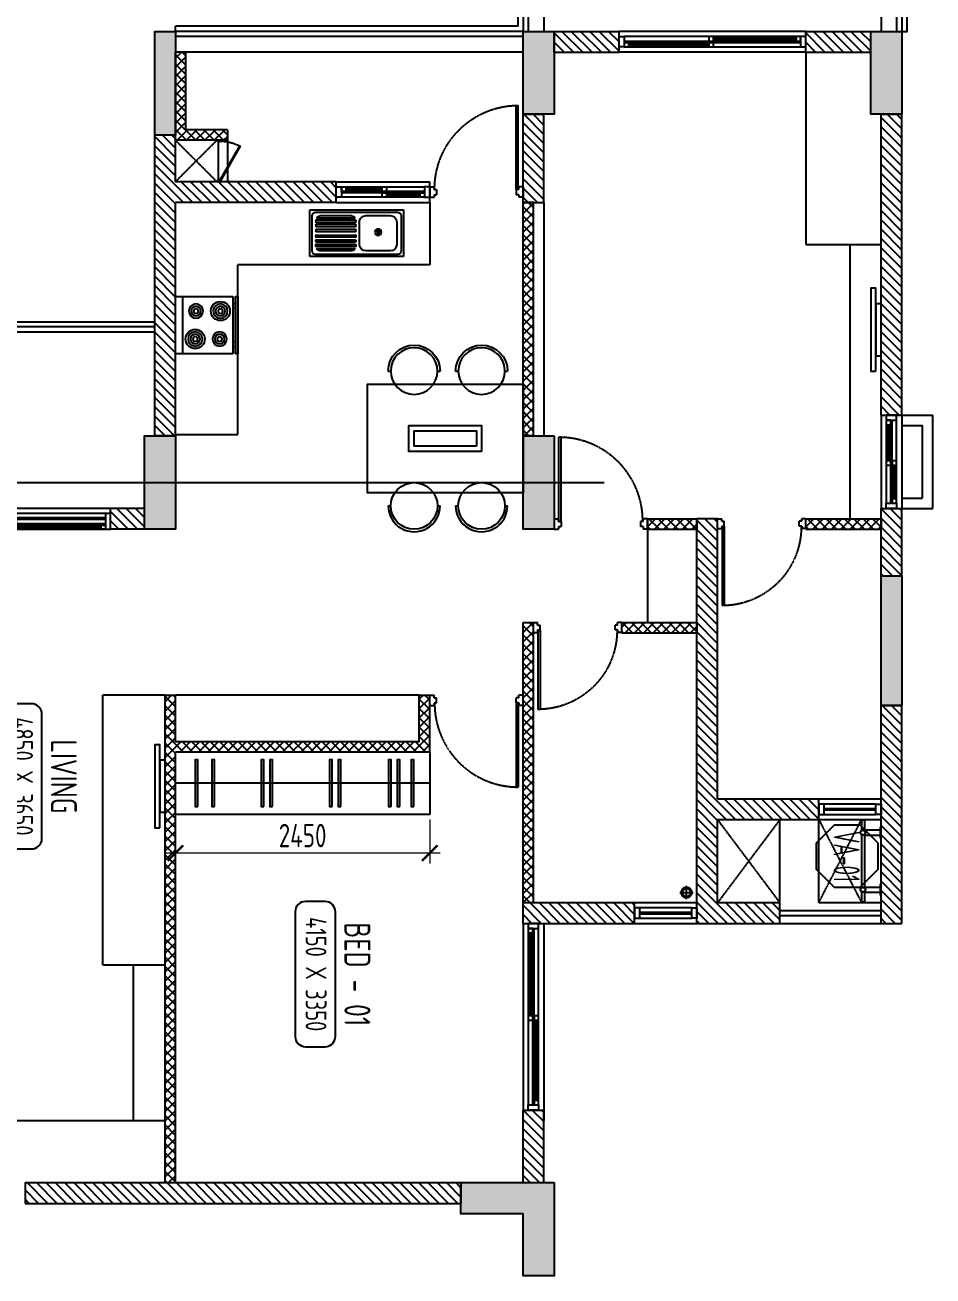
# Model space of a CAD drawing. Header units: millimetres. Extents: x -92307 to 258096, y -47434 to 112633.
# Drawn here: x 26249 to 34999, y 93600 to 105661 of the extents above; entities that cross this region are included whole.
import ezdxf
from ezdxf.enums import TextEntityAlignment as Align

# ---------------------------------------------------------------- set-up
doc = ezdxf.new("R2010")
doc.units = ezdxf.units.MM
doc.header["$LTSCALE"] = 10
doc.header["$PDMODE"] = 35
doc.header["$PDSIZE"] = 500
doc.linetypes.add('DASHED', pattern=[19.05, 12.7, -6.35])
doc.linetypes.add('HIDDEN', pattern=[9.525, 6.35, -3.175])
for name, color, linetype in [('A--BLOCKWALL-1', 9, 'Continuous'), ('A--BLOCKWALL-2', 2, 'Continuous'), ('A--BLOCKWALL-3', 3, 'Continuous'), ('A--BLOCKWALL-HATCH', 8, 'Continuous'), ('A--CONCRETE-1', 9, 'Continuous'), ('A--CONCRETE-HID', 9, 'HIDDEN'), ('A--DOWN', 34, 'Continuous'), ('A--FIXTURE-0', 8, 'Continuous'), ('A--FURNITURE-0', 253, 'Continuous'), ('A--FURNITURE-1', 9, 'Continuous'), ('A--GLAZING-0', 181, 'Continuous'), ('A--HANDRAIL-1', 9, 'Continuous'), ('A--HATCH-1', 8, 'Continuous'), ('A--SANITARY-0', 253, 'Continuous'), ('A--SHAFT-HIDDEN', 9, 'HIDDEN'), ('A--SPACENUMBER', 2, 'Continuous'), ('A--SPACENUMBER-1', 8, 'Continuous'), ('A--SPACEREF', 3, 'Continuous'), ('A--STELWRK-1', 9, 'Continuous'), ('A--Stucture', 9, 'Continuous'), ('A--TILING-1', 8, 'Continuous'), ('A--WINREF', 7, 'Continuous'), ('A--WINREF-1', 8, 'Continuous'), ('Typical floor Column Centre line$0$X-3rd Floor Column$0$A--COL250', 250, 'Continuous'), ('Typical floor Column Centre line$0$X-3rd Floor Column$0$A--CONCRETE-4', 4, 'Continuous')]:
    doc.layers.add(name, color=color, linetype=linetype)
doc.layers.add('A--STELWRK-2', color=2, linetype='Continuous', lineweight=25)
doc.styles.add('ISO', font='isocp2.shx', dxfattribs={"width": 0.8})
doc.dimstyles.new('A-DIM-100', dxfattribs={"dimscale": 100, "dimtxt": 2.25, "dimasz": 1.5, "dimexe": 1, "dimexo": 0.5, "dimgap": 0, "dimtad": 0, "dimdec": 0, "dimzin": 12, "dimdsep": 46, "dimtxsty": 'ISO', "dimblk": 'ARCHTICK', "dimcen": 1, "dimdle": 1, "dimclrd": 8, "dimclre": 8, "dimclrt": 256, "dimadec": 0, "dimazin": 3, "dimtfac": 1, "dimtdec": 0, "dimtmove": 1, "dimatfit": 2, "dimfxl": 1, "dimtvp": 0.75, "dimtolj": 1, "dimtzin": 12, "dimlwd": 18, "dimlwe": 18, "dimarcsym": 0})
pattern_1 = [(315, (20798.844, 90899.75), (44.90128, 44.90128), [])]
pattern_2 = [(315, (20798.844, 90899.75), (44.90128, 44.90128), []), (45, (20798.844, 90899.75), (-44.90128, 44.90128), [])]

# ---------------------------------------------------------------- blocks, each defined once
blk = doc.blocks.new('A$C542B73FF')
at = {"layer": 'A--FURNITURE-0'}
for points in [[(-400, 50), (400, 50), (400, 100), (-400, 100)], [(-250, 0), (250, 0), (250, 50), (-250, 50)]]:
    blk.add_lwpolyline(points, close=True, dxfattribs=at)
blk = doc.blocks.new('A$C337B3EF4')
for p, q in [((0, 225), (0, 250)), ((0, -250), (0, -225))]:
    blk.add_line(p, q)
blk.add_circle((0, 0), 225)
blk.add_arc((0, 0), 250, 270, 90)
blk = doc.blocks.new('A$C666E5324')
at = {"layer": 'A--FURNITURE-0'}
for points in [[(0, -525), (-1500, -525), (-1500, 525), (0, 525)], [(-400, -125), (-1100, -125), (-1100, 125), (-400, 125)], [(-450, -75), (-1050, -75), (-1050, 75), (-450, 75)]]:
    blk.add_lwpolyline(points, close=True, dxfattribs=at)
at = {"layer": 'A--FURNITURE-0', "xscale": -1, "rotation": 270.000000000004}
for p in [(-1050, 650), (-400, 650)]:
    blk.add_blockref('A$C337B3EF4', p, dxfattribs=at)
at = {"layer": 'A--FURNITURE-0', "rotation": 270.000000000004}
for p in [(-1050, -650), (-400, -650)]:
    blk.add_blockref('A$C337B3EF4', p, dxfattribs=at)
blk = doc.blocks.new('A$C1CBF2325')
at = {"layer": 'A--DOWN'}
for p, q in [((100, 0), (0, 0)), ((0, 0), (0, -42)), ((100, 0), (100, -42)), ((25, -42), (0, -42)), ((25, -42), (25, -67)), ((75, -67), (25, -67)), ((75, -42), (75, -67)), ((75, -42), (100, -42)), ((79, -46), (79, -67)), ((79, -46), (886, -46)), ((79, -67), (886, -67)), ((886, -67), (886, -46)), ((75, -833), (25, -833)), ((25, -858), (25, -833)), ((75, -858), (75, -833)), ((25, -858), (0, -858)), ((0, -900), (0, -858)), ((100, -900), (0, -900)), ((75, -858), (100, -858)), ((100, -900), (100, -858))]:
    blk.add_line(p, q, dxfattribs=at)
at = {"layer": 'A--DOWN', "color": 8, "linetype": 'DASHED', "ltscale": 0.005}
blk.add_arc((79, -46), 807, 269.7319, 358.5291, dxfattribs=at)
blk = doc.blocks.new('A$C68464E93')
at = {"layer": 'A--BLOCKWALL-1'}
for p, q in [((600, 200), (0, 200)), ((600, 0), (0, 0))]:
    blk.add_line(p, q, dxfattribs=at)
at = {"layer": 'A--DOWN'}
for p, q in [((50, 150), (550, 150)), ((550, 50), (50, 50))]:
    blk.add_line(p, q, dxfattribs=at)
for points in [[(50, 50), (50, 150), (0, 150), (0, 50), (50, 50)], [(550, 50), (550, 150), (600, 150), (600, 50), (550, 50)]]:
    blk.add_lwpolyline(points, dxfattribs=at)
at = {"layer": 'A--GLAZING-0'}
for p, q in [((550, 107), (50, 107)), ((550, 93), (50, 93))]:
    blk.add_line(p, q, dxfattribs=at)
blk = doc.blocks.new('A$C613641B0')
at = {"layer": 'A--BLOCKWALL-1'}
for p, q in [((0, 0), (-1800, 0)), ((0, -200), (-1800, -200))]:
    blk.add_line(p, q, dxfattribs=at)
at = {"layer": 'A--DOWN'}
for p, q in [((-50, -50), (-1750, -50)), ((-1750, -93), (-93, -93)), ((-1750, -107), (-50, -107)), ((-1750, -150), (-50, -150))]:
    blk.add_line(p, q, dxfattribs=at)
for points in [[(-1750, -50), (-1750, -150), (-1800, -150), (-1800, -50)], [(-1750, -107), (-1750, -150), (-1707, -150), (-1707, -107)], [(-934, -50), (-934, -93), (-891, -93), (-891, -50)], [(-934, -107), (-934, -150), (-891, -150), (-891, -107)], [(-93, -50), (-93, -93), (-50, -93), (-50, -50)], [(-50, -50), (-50, -150), (0, -150), (0, -50)]]:
    blk.add_lwpolyline(points, close=True, dxfattribs=at)
at = {"layer": 'A--GLAZING-0'}
for p, q in [((-93, -64), (-891, -64)), ((-93, -78), (-891, -78)), ((-934, -122), (-1707, -122)), ((-934, -136), (-1707, -136))]:
    blk.add_line(p, q, dxfattribs=at)
blk = doc.blocks.new('A$C34D21E7E')
at = {"layer": 'A--DOWN'}
for p, q in [((-150, 2450), (-150, -150)), ((-110, 2450), (-110, -150)), ((-95, 2450), (-95, -150)), ((-55, -150), (-55, 2450)), ((-40, -150), (-40, 2450)), ((0, -150), (0, 2450))]:
    blk.add_line(p, q, dxfattribs=at)
for points in [[(-150, 2450), (0, 2450), (0, 2500), (-150, 2500)], [(-40, 2450), (0, 2450), (0, 2410), (-40, 2410)], [(-95, 1590), (-55, 1590), (-55, 1550), (-95, 1550)], [(-40, 1550), (0, 1550), (0, 1590), (-40, 1590)], [(-150, 740), (-110, 740), (-110, 700), (-150, 700)], [(-95, 700), (-55, 700), (-55, 740), (-95, 740)], [(-150, -150), (-110, -150), (-110, -110), (-150, -110)], [(-150, -150), (0, -150), (0, -200), (-150, -200)]]:
    blk.add_lwpolyline(points, close=True, dxfattribs=at)
at = {"layer": 'A--GLAZING-0'}
for p, q in [((-25, 1590), (-25, 2410)), ((-15, 1590), (-15, 2410)), ((-80, 740), (-80, 1550)), ((-70, 740), (-70, 1550)), ((-135, -110), (-135, 700)), ((-125, -110), (-125, 700))]:
    blk.add_line(p, q, dxfattribs=at)
blk = doc.blocks.new('A$C704305AF')
at = {"layer": 'A--SANITARY-0'}
for p, q in [((0, 0.064), (0, -0.064)), ((0.064, 0), (-0.064, 0))]:
    blk.add_line(p, q, dxfattribs=at)
for major_axis, start_param, end_param in [((0, 0.0508), 3.141593, 9.424778), ((0, 0.0381), 6.283185307145827, 12.56637061432541)]:
    blk.add_ellipse((0, 0), major_axis=major_axis, ratio=1, start_param=start_param, end_param=end_param, dxfattribs=at)
blk = doc.blocks.new('A$C35654C4B')
at = {"layer": 'A--BLOCKWALL-1'}
for p, q in [((-900, 200), (0, 200)), ((-900, 0), (0, 0))]:
    blk.add_line(p, q, dxfattribs=at)
at = {"layer": 'A--DOWN'}
for p, q in [((-50, 150), (-850, 150)), ((-50, 107), (-850, 107)), ((-850, 50), (-50, 50)), ((-50, 93), (-807, 93))]:
    blk.add_line(p, q, dxfattribs=at)
for points in [[(-850, 50), (-850, 150), (-900, 150), (-900, 50)], [(-416, 107), (-416, 150), (-459, 150), (-459, 107)], [(-50, 107), (-50, 150), (-93, 150), (-93, 107)], [(-50, 50), (-50, 150), (0, 150), (0, 50)], [(-807, 50), (-807, 93), (-850, 93), (-850, 50)], [(-416, 50), (-416, 93), (-459, 93), (-459, 50)]]:
    blk.add_lwpolyline(points, close=True, dxfattribs=at)
at = {"layer": 'A--GLAZING-0'}
for p, q in [((-416, 136), (-93, 136)), ((-416, 122), (-93, 122)), ((-807, 78), (-459, 78)), ((-807, 64), (-459, 64))]:
    blk.add_line(p, q, dxfattribs=at)
blk = doc.blocks.new('A$C06896976')
at = {"layer": 'A--FIXTURE-0'}
for p, q in [((0, 0.6), (-0.6, 0.6)), ((-0.6, 0.6), (-0.6, 0)), ((-0.525, 0.6), (-0.525, 0)), ((0, 0), (0, 0.6)), ((0, 0.525), (0.025, 0.525)), ((0.05, 0.6), (0.025, 0.6)), ((0.025, 0.6), (0.025, 0)), ((0.05, 0), (0.05, 0.6)), ((0.025, 0.475), (0, 0.475)), ((-0.6, 0), (0, 0)), ((0.025, 0.125), (0, 0.125)), ((0, 0.075), (0.025, 0.075)), ((0.025, 0), (0.05, 0))]:
    blk.add_line(p, q, dxfattribs=at)
for centre, major_axis, start_param, end_param in [((-0.394, 0.446), (0.0707, 0.0707), 0.785398, 7.068583), ((-0.394, 0.446), (0.053, 0.053), 0.785398, 7.068583), ((-0.394, 0.446), (0.0354, 0.0354), 0.785398, 7.068583), ((-0.394, 0.446), (0.0177, 0.0177), 0.785398, 7.068583), ((-0.139, 0.446), (-0.053, 0.053), -0.785398, 5.497787), ((-0.139, 0.446), (-0.0354, 0.0354), -0.785398, 5.497787), ((-0.139, 0.446), (0.0177, 0.0177), 0.785398, 7.068583), ((-0.386, 0.154), (0.053, -0.053), -0.785398, 5.497787), ((-0.386, 0.154), (0.0354, -0.0354), -0.785398, 5.497787), ((-0.386, 0.154), (-0.0177, -0.0177), 0.785398, 7.068583), ((-0.131, 0.154), (-0.0707, -0.0707), 0.785398, 7.068583), ((-0.131, 0.154), (-0.053, -0.053), 0.785398, 7.068583), ((-0.131, 0.154), (-0.0354, -0.0354), 0.785398, 7.068583), ((-0.131, 0.154), (-0.0177, -0.0177), 0.785398, 7.068583)]:
    blk.add_ellipse(centre, major_axis=major_axis, ratio=1, start_param=start_param, end_param=end_param, dxfattribs=at)
blk = doc.blocks.new('A$C321E12B3')
at = {"layer": 'A--SANITARY-0', "ltscale": 5}
for p, q in [((-0.9, 0.45), (0, 0.45)), ((-0.9, 0), (-0.9, 0.45)), ((-0.879, 0.055), (-0.879, 0.395)), ((-0.845, 0.429), (-0.055, 0.429)), ((-0.774, 0.395), (-0.54, 0.395)), ((-0.063, 0.373), (-0.435, 0.373)), ((-0.404, 0.394), (-0.094, 0.394)), ((-0.021, 0.395), (-0.021, 0.055)), ((0, 0.45), (0, 0)), ((-0.837, 0.118), (-0.837, 0.332)), ((-0.477, 0.332), (-0.477, 0.118)), ((-0.443, 0.335), (-0.443, 0.348)), ((-0.443, 0.293), (-0.443, 0.306)), ((-0.443, 0.246), (-0.443, 0.259)), ((-0.439, 0.352), (-0.059, 0.352)), ((-0.059, 0.331), (-0.439, 0.331)), ((-0.439, 0.31), (-0.059, 0.31)), ((-0.059, 0.289), (-0.439, 0.289)), ((-0.439, 0.263), (-0.059, 0.263)), ((-0.059, 0.242), (-0.439, 0.242)), ((-0.055, 0.348), (-0.055, 0.335)), ((-0.055, 0.306), (-0.055, 0.293)), ((-0.055, 0.259), (-0.055, 0.246)), ((-0.443, 0.204), (-0.443, 0.191)), ((-0.443, 0.157), (-0.443, 0.144)), ((-0.059, 0.208), (-0.439, 0.208)), ((-0.439, 0.187), (-0.059, 0.187)), ((-0.059, 0.161), (-0.439, 0.161)), ((-0.439, 0.14), (-0.059, 0.14)), ((-0.055, 0.191), (-0.055, 0.204)), ((-0.055, 0.144), (-0.055, 0.157)), ((0, 0), (-0.9, 0)), ((-0.055, 0.021), (-0.845, 0.021)), ((-0.54, 0.055), (-0.774, 0.055)), ((-0.443, 0.115), (-0.443, 0.102)), ((-0.059, 0.119), (-0.439, 0.119)), ((-0.439, 0.098), (-0.059, 0.098)), ((-0.063, 0.077), (-0.435, 0.077)), ((-0.404, 0.056), (-0.094, 0.056)), ((-0.055, 0.102), (-0.055, 0.115))]:
    blk.add_line(p, q, dxfattribs=at)
at = {"layer": 'A--SANITARY-0'}
blk.add_line((-0.9, 0.45), (0, 0.45), dxfattribs=at)
at = {"layer": 'A--SANITARY-0', "ltscale": 5, "extrusion": (0, 0, -1)}
for centre, major_axis, start_param, end_param in [((-0.845, 0.395), (-0.0238, 0.0238), 5.497787, 7.068583), ((-0.774, 0.332), (0.0446, 0.0446), 3.926991, 5.497787), ((-0.54, 0.332), (0.0446, 0.0446), -0.785398, 0.785398), ((-0.393, 0.345), (-0.0357, 0.0357), 6.090163, 6.844508), ((-0.105, 0.345), (-0.0357, 0.0357), 1.009473, 1.763819), ((-0.055, 0.395), (-0.0238, 0.0238), 0.785398, 2.356194), ((-0.657, 0.214), (0.0223, 0.0223), 0.785398, 7.068583), ((-0.439, 0.348), (0.00297, 0.00297), 3.926991, 5.497787), ((-0.439, 0.335), (-0.00297, 0.00297), 3.926991, 5.497787), ((-0.439, 0.306), (-0.00297, 0.00297), 5.497787, 7.068583), ((-0.439, 0.293), (-0.00297, 0.00297), 3.926991, 5.497787), ((-0.059, 0.348), (0.00297, 0.00297), -0.785398, 0.785398), ((-0.059, 0.335), (-0.00297, 0.00297), 2.356194, 3.926991), ((-0.059, 0.306), (0.00297, 0.00297), -0.785398, 0.785398), ((-0.059, 0.293), (-0.00297, 0.00297), 2.356194, 3.926991), ((-0.657, 0.214), (0.0112, 0.0112), 0.785398, 7.068583), ((-0.657, 0.214), (0.00743, 0.00743), 0.785398, 7.068583), ((-0.439, 0.204), (0.00297, 0.00297), 3.926991, 5.497787), ((-0.439, 0.191), (-0.00297, 0.00297), 3.926991, 5.497787), ((-0.439, 0.157), (0.00297, 0.00297), 3.926991, 5.497787), ((-0.439, 0.144), (0.00297, 0.00297), 2.356194, 3.926991), ((-0.059, 0.204), (0.00297, 0.00297), -0.785398, 0.785398), ((-0.059, 0.191), (-0.00297, 0.00297), 2.356194, 3.926991), ((-0.059, 0.157), (0.00297, 0.00297), -0.785398, 0.785398), ((-0.059, 0.144), (-0.00297, 0.00297), 2.356194, 3.926991), ((-0.845, 0.055), (0.0238, 0.0238), 2.356194, 3.926991), ((-0.774, 0.118), (-0.0446, 0.0446), 3.926991, 5.497787), ((-0.54, 0.118), (-0.0446, 0.0446), 2.356194, 3.926991), ((-0.439, 0.115), (0.00297, 0.00297), 3.926991, 5.497787), ((-0.439, 0.102), (0.00297, 0.00297), 2.356194, 3.926991), ((-0.393, 0.105), (-0.0357, 0.0357), 4.151066, 4.905412), ((-0.105, 0.105), (-0.0357, 0.0357), 2.94857, 3.702916), ((-0.059, 0.115), (0.00297, 0.00297), -0.785398, 0.785398), ((-0.059, 0.102), (-0.00297, 0.00297), 2.356194, 3.926991), ((-0.055, 0.055), (-0.0238, 0.0238), 2.356194, 3.926991)]:
    blk.add_ellipse(centre, major_axis=major_axis, ratio=1, start_param=start_param, end_param=end_param, dxfattribs=at)
at = {"layer": 'A--SANITARY-0', "ltscale": 5}
for centre, major_axis, start_param, end_param in [((-0.439, 0.259), (-0.00297, -0.00297), 3.926991, 5.497787), ((-0.439, 0.246), (0.00297, -0.00297), 3.926991, 5.497787), ((-0.059, 0.259), (-0.00297, -0.00297), 2.356194, 3.926991), ((-0.059, 0.246), (0.00297, -0.00297), -0.785398, 0.785398)]:
    blk.add_ellipse(centre, major_axis=major_axis, ratio=1, start_param=start_param, end_param=end_param, dxfattribs=at)
blk = doc.blocks.new('SPACE')
at = {"layer": 'A--SPACENUMBER-1'}
blk.add_lwpolyline([(-600, 0), (600, 0, 0.414213562), (700, 100), (700, 288.5, 0.414213562), (600, 388.5), (-600, 388.5, 0.414213562), (-700, 288.5), (-700, 100, 0.414213562), (-600, 0, -0.052514465)], format="xyb", dxfattribs=at)
at = {"layer": 'A--SPACENUMBER', "style": 'ISO', "width": 0.8, "flags": 4}
blk.add_attdef('01', text='', height=250, dxfattribs=at).set_placement((0.455, 202.41), align=Align.MIDDLE)
at = {"layer": 'A--SPACEREF', "style": 'ISO', "width": 0.8, "flags": 4}
blk.add_attdef('S', text='', height=300, dxfattribs=at).set_placement((1.35, 474.975), align=Align.CENTER)
blk = doc.blocks.new('AL-OP')
at = {"layer": 'A--WINREF-1'}
blk.add_lwpolyline([(-124, 300), (-300, 124), (-300, -124), (-124, -300), (124, -300), (300, -124), (300, 124), (124, 300)], close=True, dxfattribs=at)
at = {"layer": 'A--WINREF', "style": 'ISO', "width": 0.6}
blk.add_attdef('AL-OP', text='', height=250, dxfattribs=at).set_placement((3, -5), align=Align.MIDDLE)
blk = doc.blocks.new('A$C3A434446')
at = {"layer": 'A--STELWRK-1', "color": 1}
for p, q in [((110, 939), (110, 1089)), ((160, 939), (160, 1089)), ((660, 939), (660, 1089)), ((710, 939), (710, 1089)), ((15, 939), (115, 939)), ((15, 909), (115, 909)), ((155, 939), (665, 939)), ((155, 909), (665, 909)), ((705, 939), (805, 939)), ((705, 909), (805, 909))]:
    blk.add_line(p, q, dxfattribs=at)
at = {"layer": 'A--STELWRK-1'}
for points in [[(85, 1099), (85, 1089), (185, 1089), (185, 1099)], [(635, 1099), (635, 1089), (735, 1089), (735, 1099)], [(15, 899), (10, 899), (10, 949), (15, 949)], [(805, 899), (810, 899), (810, 949), (805, 949)]]:
    blk.add_lwpolyline(points, close=True, dxfattribs=at)
at = {"layer": 'A--STELWRK-2'}
for centre, radius in [((135, 924), 25), ((135, 924), 22), ((685, 924), 25), ((685, 924), 22)]:
    blk.add_circle(centre, radius, dxfattribs=at)
blk = doc.blocks.new('A$C4DFF75E1')
at = {"layer": 'A--DOWN'}
for p, q in [((9, 25), (0, 25)), ((0, 25), (0, 0)), ((0, 0), (12, 0)), ((9, 15, 0), (9, 25, 0)), ((12, 15, 0), (9, 15, 0)), ((12, 15, 0), (12, 0, 0)), ((12, 15, 0), (12, 0, 0)), ((12, 0), (12, 15)), ((438, 15, 0), (438, 0, 0)), ((438, 15, 0), (438, 0, 0)), ((438, 15, 0), (441, 15, 0)), ((438, 0), (438, 15)), ((450, 0), (438, 0)), ((441, 15, 0), (441, 25, 0)), ((441, 25), (450, 25)), ((450, 25), (450, 0))]:
    blk.add_line(p, q, dxfattribs=at)
blk.add_lwpolyline([(14, 18), (388, 234), (385, 240), (11, 24)], close=True, dxfattribs=at)
blk.add_circle((10, 24, 0), 0.781, dxfattribs=at)
at = {"layer": 'A--DOWN', "color": 8, "linetype": 'DASHED', "ltscale": 0.003}
blk.add_arc((-37, 15, 0), 478, 0, 27.2936, dxfattribs=at)
blk = doc.blocks.new('_ArchTick')
at = {"color": 0, "const_width": 0.15}
blk.add_lwpolyline([(-0.5, -0.5), (0.5, 0.5)], dxfattribs=at)
blk = doc.blocks.new('*D384')
at = {"color": 8, "lineweight": 18}
for p, q in [((27699, 98000), (27699, 97577)), ((30149, 98000), (30149, 97577)), ((30249, 97677), (27599, 97677))]:
    blk.add_line(p, q, dxfattribs=at)
at = {"layer": 'Defpoints', "color": 0}
for p in [(27699, 98050), (30149, 98050), (27699, 97677)]:
    blk.add_point(p, dxfattribs=at)
at = {"color": 8, "lineweight": 18, "xscale": 150, "yscale": 150, "zscale": 150, "rotation": 180}
blk.add_blockref('_ArchTick', (27699, 97677), dxfattribs=at)
at = {"color": 8, "lineweight": 18, "xscale": 150, "yscale": 150, "zscale": 150}
blk.add_blockref('_ArchTick', (30149, 97677), dxfattribs=at)
at = {"insert": (28924, 97846), "char_height": 225, "attachment_point": 5, "style": 'ISO'}
blk.add_mtext('\\A1;2450', dxfattribs=at)

msp = doc.modelspace()

# ---------------------------------------------------------------- hatches: boundary and pattern name
at = {"layer": 'A--BLOCKWALL-HATCH'}
h = msp.add_hatch(dxfattribs=at)
h.set_pattern_fill('ANSI37', color=256, scale=20, angle=-90, style=0)
h.set_pattern_definition([(315, (20798.844, 90899.75), (44.90128, 44.90128), []), (45, (20798.844, 90899.75), (-44.90128, 44.90128), [])])
h.paths.add_polyline_path([(27698.8, 104549.7), (28198.8, 104549.7), (28198.8, 104649.7), (27798.8, 104649.7), (27798.8, 105399.7), (27698.8, 105399.7)])
h = msp.add_hatch(dxfattribs=at)
h.set_pattern_fill('ANSI37', color=256, scale=20, angle=-90, style=0)
h.set_pattern_definition(pattern_2)
h.paths.add_polyline_path([(31048.8, 101699.7), (31048.8, 103949.7), (31148.8, 103949.7), (31148.8, 101699.7)])
h = msp.add_hatch(dxfattribs=at)
h.set_pattern_fill('ANSI37', color=256, scale=20, angle=-90, style=0)
h.set_pattern_definition(pattern_2)
h.paths.add_polyline_path([(32723.8, 100899.7), (32723.8, 100799.7), (32248.8, 100799.7), (32248.8, 100899.7)])
h = msp.add_hatch(dxfattribs=at)
h.set_pattern_fill('ANSI37', color=256, scale=20, angle=-90, style=0)
h.set_pattern_definition(pattern_2)
h.paths.add_polyline_path([(34498.8, 100899.7), (34498.8, 100799.7), (33773.8, 100799.7), (33773.8, 100899.7)])
h = msp.add_hatch(dxfattribs=at)
h.set_pattern_fill('ANSI37', color=256, scale=20, angle=-90, style=0)
h.set_pattern_definition(pattern_2)
h.paths.add_polyline_path([(31048.8, 97199.7), (31048.8, 99899.7), (31148.8, 99899.7), (31148.8, 97199.7)])
h = msp.add_hatch(dxfattribs=at)
h.set_pattern_fill('ANSI37', color=256, scale=20, angle=-90, style=0)
h.set_pattern_definition(pattern_2)
h.paths.add_polyline_path([(32723.8, 99899.7), (32723.8, 99799.7), (31998.8, 99799.7), (31998.8, 99899.7)])
h = msp.add_hatch(dxfattribs=at)
h.set_pattern_fill('ANSI37', color=256, scale=20, angle=-90, style=0)
h.set_pattern_definition(pattern_2)
h.paths.add_polyline_path([(28923.8, 98749.7), (28823.8, 98749.7), (27698.8, 98749.7), (27698.8, 99199.7), (27598.8, 99199.7), (27598.8, 94499.7), (27698.8, 94499.7), (27698.8, 98649.7), (30148.8, 98649.7), (30148.8, 99199.7), (30048.8, 99199.7), (30048.8, 98749.7)])
at = {"layer": 'A--HATCH-1'}
h = msp.add_hatch(dxfattribs=at)
h.set_pattern_fill('ANSI31', color=256, scale=20, angle=-90, style=0)
h.set_pattern_definition(pattern_1)
h.paths.add_polyline_path([(31348.8, 105399.7), (31348.8, 105599.7), (31973.8, 105599.7), (31973.8, 105399.7)])
h = msp.add_hatch(dxfattribs=at)
h.set_pattern_fill('ANSI31', color=256, scale=20, angle=-90, style=0)
h.set_pattern_definition(pattern_1)
h.paths.add_polyline_path([(33773.8, 105399.7), (33773.8, 105599.7), (34398.8, 105599.7), (34398.8, 105399.7)])
h = msp.add_hatch(dxfattribs=at)
h.set_pattern_fill('ANSI31', color=256, scale=20, angle=-90, style=0)
h.set_pattern_definition(pattern_1)
h.paths.add_polyline_path([(31048.8, 103949.7), (31048.8, 104799.7), (31248.8, 104799.7), (31248.8, 103949.7)])
h = msp.add_hatch(dxfattribs=at)
h.set_pattern_fill('ANSI31', color=256, scale=20, angle=-90, style=0)
h.set_pattern_definition(pattern_1)
h.paths.add_polyline_path([(34498.8, 101899.7), (34698.8, 101899.7), (34698.8, 104799.7), (34498.8, 104799.7)])
h = msp.add_hatch(dxfattribs=at)
h.set_pattern_fill('ANSI31', color=256, scale=20, angle=-90, style=0)
h.set_pattern_definition(pattern_1)
h.paths.add_polyline_path([(27498.8, 101699.7), (27498.8, 104599.7), (27698.8, 104599.7), (27698.8, 104149.7), (29248.8, 104149.7), (29248.8, 103949.7), (27698.8, 103949.7), (27698.8, 101699.7)])
h = msp.add_hatch(dxfattribs=at)
h.set_pattern_fill('ANSI31', color=256, scale=20, angle=-90, style=0)
h.set_pattern_definition(pattern_1)
h.paths.add_polyline_path([(27398.8, 100799.7), (27398.8, 100999.7), (27073.8, 100999.7), (27073.8, 100799.7)])
h = msp.add_hatch(dxfattribs=at)
h.set_pattern_fill('ANSI31', color=256, scale=20, angle=-90, style=0)
h.set_pattern_definition(pattern_1)
h.paths.add_polyline_path([(34498.8, 100999.7), (34698.8, 100999.7), (34698.8, 100349.7), (34498.8, 100349.7)])
h = msp.add_hatch(dxfattribs=at)
h.set_pattern_fill('ANSI31', color=256, scale=20, angle=-90, style=0)
h.set_pattern_definition(pattern_1)
h.paths.add_polyline_path([(32723.8, 96999.7), (33523.8, 96999.7), (33523.8, 97199.7), (32923.8, 97199.7), (32923.8, 97999.7), (33898.8, 97999.7), (33898.8, 98199.7), (32923.8, 98199.7), (32923.8, 100899.7), (32723.8, 100899.7)])
h = msp.add_hatch(dxfattribs=at)
h.set_pattern_fill('ANSI31', color=256, scale=20, angle=-90, style=0)
h.set_pattern_definition(pattern_1)
h.paths.add_polyline_path([(34498.8, 96999.7), (34498.8, 99099.7), (34698.8, 99099.7), (34698.8, 96999.7)])
h = msp.add_hatch(dxfattribs=at)
h.set_pattern_fill('ANSI31', color=256, scale=20, angle=-90, style=0)
h.set_pattern_definition(pattern_1)
h.paths.add_polyline_path([(32123.8, 96999.7), (32123.8, 97199.7), (31048.8, 97199.7), (31048.8, 96999.7)])
h = msp.add_hatch(dxfattribs=at)
h.set_pattern_fill('ANSI31', color=256, scale=20, angle=-90, style=0)
h.set_pattern_definition(pattern_1)
h.paths.add_polyline_path([(31248.8, 94499.7), (31248.8, 95199.7), (31048.8, 95199.7), (31048.8, 94499.7)])
h = msp.add_hatch(dxfattribs=at)
h.set_pattern_fill('ANSI31', color=256, scale=20, angle=-90, style=0)
h.set_pattern_definition(pattern_1)
h.paths.add_polyline_path([(26248.8, 94499.7), (26248.8, 94299.7), (30448.8, 94299.7), (30448.8, 94499.7)])
at = {"layer": 'Typical floor Column Centre line$0$X-3rd Floor Column$0$A--COL250'}
h = msp.add_hatch(color=256, dxfattribs=at)
h.dxf.hatch_style = 1
h.paths.add_polyline_path([(27698.8, 105599.7), (27698.8, 104599.7), (27498.8, 104599.7), (27498.8, 105599.7)])
h = msp.add_hatch(color=256, dxfattribs=at)
h.dxf.hatch_style = 1
h.paths.add_polyline_path([(31348.8, 105599.7), (31348.8, 104799.7), (31048.8, 104799.7), (31048.8, 105599.7)])
h = msp.add_hatch(color=256, dxfattribs=at)
h.dxf.hatch_style = 1
h.paths.add_polyline_path([(34698.8, 105599.7), (34698.8, 104799.7), (34398.8, 104799.7), (34398.8, 105599.7)])
h = msp.add_hatch(color=256, dxfattribs=at)
h.dxf.hatch_style = 1
h.paths.add_polyline_path([(27698.8, 101699.7), (27698.8, 100799.7), (27398.8, 100799.7), (27398.8, 101699.7)])
h = msp.add_hatch(color=256, dxfattribs=at)
h.dxf.hatch_style = 1
h.paths.add_polyline_path([(31348.8, 101699.7), (31348.8, 100799.7), (31048.8, 100799.7), (31048.8, 101699.7)])
h = msp.add_hatch(color=256, dxfattribs=at)
h.dxf.hatch_style = 1
h.paths.add_polyline_path([(34698.8, 100349.7), (34698.8, 99099.7), (34498.8, 99099.7), (34498.8, 100349.7)])
h = msp.add_hatch(color=256, dxfattribs=at)
h.dxf.hatch_style = 1
h.paths.add_polyline_path([(31048.8, 94199.7), (31048.8, 93599.7), (31348.8, 93599.7), (31348.8, 94499.7), (30448.8, 94499.7), (30448.8, 94199.7)])

# ---------------------------------------------------------------- linework, layer by layer
for p, q in [((33773.8, 105399.7), (33773.8, 103544.9)), ((31248.8, 103949.7), (31248.8, 101699.7)), ((33773.8, 103544.9), (34498.8, 103544.9)), ((34198.8, 103544.9), (34198.8, 100899.7)), ((34498.8, 101899.7), (34498.8, 103544.9)), ((27698.8, 101714.1), (28298.8, 101714.1)), ((18481.7, 101249.7), (31828.8, 101249.7)), ((32248.8, 100799.7), (32248.8, 99899.7))]:
    msp.add_line(p, q)
at = {"layer": 'A--BLOCKWALL-1'}
for p, q in [((31248.8, 107149.7), (31248.8, 105599.7)), ((34498.8, 106249.7), (34498.8, 105599.7)), ((31048.8, 105399.7), (27698.8, 105399.7)), ((30148.8, 103949.7), (30148.8, 104149.7))]:
    msp.add_line(p, q, dxfattribs=at)
at = {"layer": 'A--BLOCKWALL-2'}
for p, q in [((27798.8, 105399.7), (27698.8, 105399.7)), ((27698.8, 104549.7), (27698.8, 105399.7)), ((27798.8, 104649.7), (27798.8, 105399.7)), ((28198.8, 104649.7), (27798.8, 104649.7)), ((28198.8, 104649.7), (28198.8, 104549.7)), ((28198.8, 104549.7), (27698.8, 104549.7)), ((31148.8, 103949.7), (31048.8, 103949.7)), ((31048.8, 101699.7), (31048.8, 103949.7)), ((31148.8, 101699.7), (31148.8, 103949.7)), ((34698.8, 101899.7), (34998.8, 101899.7)), ((34998.8, 100999.7), (34998.8, 101899.7)), ((31148.8, 101699.7), (31048.8, 101699.7)), ((34698.8, 100999.7), (34998.8, 100999.7)), ((32248.8, 100899.7), (32723.8, 100899.7)), ((32248.8, 100799.7), (32248.8, 100899.7)), ((32723.8, 100899.7), (32723.8, 100799.7)), ((33773.8, 100799.7), (33773.8, 100899.7)), ((33773.8, 100899.7), (34498.8, 100899.7)), ((34498.8, 100899.7), (34498.8, 100799.7)), ((32248.8, 100799.7), (32723.8, 100799.7)), ((33773.8, 100799.7), (34498.8, 100799.7)), ((31048.8, 99899.7), (31148.8, 99899.7)), ((31048.8, 97199.7), (31048.8, 99899.7)), ((31148.8, 97199.7), (31148.8, 99899.7)), ((31998.8, 99899.7), (32723.8, 99899.7)), ((31998.8, 99799.7), (31998.8, 99899.7)), ((32723.8, 99899.7), (32723.8, 99799.7)), ((31998.8, 99799.7), (32723.8, 99799.7)), ((26998.8, 96599.7), (26998.8, 99199.7)), ((27598.8, 99199.7), (27698.8, 99199.7)), ((27598.8, 94499.7), (27598.8, 99199.7)), ((27698.8, 98749.7), (27698.8, 99199.7)), ((30048.8, 99199.7), (30148.8, 99199.7)), ((30048.8, 98749.7), (30048.8, 99199.7)), ((30148.8, 98649.7), (30148.8, 99199.7)), ((28823.8, 98749.7), (27698.8, 98749.7)), ((28923.8, 98749.7), (28823.8, 98749.7)), ((30048.8, 98749.7), (28923.8, 98749.7)), ((30148.8, 98649.7), (27698.8, 98649.7)), ((27698.8, 94499.7), (27698.8, 98649.7)), ((31048.8, 97199.7), (31148.8, 97199.7)), ((27294, 95099.7), (27294, 96599.7)), ((31248.8, 95199.7), (31248.8, 95099.7)), ((27598.8, 94499.7), (27698.8, 94499.7)), ((27598.8, 94299.7), (27698.8, 94299.7))]:
    msp.add_line(p, q, dxfattribs=at)
at = {"layer": 'A--BLOCKWALL-3'}
for p, q in [((31348.8, 105599.7), (31973.8, 105599.7)), ((31348.8, 105399.7), (31348.8, 105599.7)), ((31973.8, 105399.7), (31973.8, 105599.7)), ((33773.8, 105599.7), (34398.8, 105599.7)), ((33773.8, 105399.7), (33773.8, 105599.7)), ((34398.8, 105399.7), (34398.8, 105599.7)), ((31348.8, 105399.7), (31973.8, 105399.7)), ((33773.8, 105399.7), (34398.8, 105399.7)), ((31048.8, 104799.7), (31248.8, 104799.7)), ((31048.8, 103949.7), (31048.8, 104799.7)), ((31248.8, 103949.7), (31248.8, 104799.7)), ((34498.8, 104799.7), (34698.8, 104799.7)), ((34498.8, 101899.7), (34498.8, 104799.7)), ((34698.8, 101899.7), (34698.8, 104799.7)), ((27698.8, 104599.7), (27498.8, 104599.7)), ((27498.8, 101699.7), (27498.8, 104599.7)), ((27698.8, 104149.7), (27698.8, 104599.7)), ((29248.8, 104149.7), (27698.8, 104149.7)), ((29248.8, 103949.7), (29248.8, 104149.7)), ((29248.8, 103949.7), (27698.8, 103949.7)), ((27698.8, 101699.7), (27698.8, 103949.7)), ((31048.8, 103949.7), (31248.8, 103949.7)), ((34498.8, 101899.7), (34698.8, 101899.7)), ((27698.8, 101699.7), (27498.8, 101699.7)), ((27398.8, 100999.7), (27073.8, 100999.7)), ((27073.8, 100799.7), (27073.8, 100999.7)), ((27398.8, 100799.7), (27398.8, 100999.7)), ((34498.8, 100349.7), (34498.8, 100999.7)), ((34498.8, 100999.7), (34698.8, 100999.7)), ((34698.8, 100349.7), (34698.8, 100999.7)), ((32723.8, 96999.7), (32723.8, 100899.7)), ((32923.8, 100899.7), (32723.8, 100899.7)), ((32923.8, 98199.7), (32923.8, 100899.7)), ((27398.8, 100799.7), (27073.8, 100799.7)), ((34498.8, 100349.7), (34698.8, 100349.7)), ((34498.8, 99099.7), (34698.8, 99099.7)), ((34498.8, 96999.7), (34498.8, 99099.7)), ((34698.8, 96999.7), (34698.8, 99099.7)), ((32923.8, 98199.7), (33898.8, 98199.7)), ((33898.8, 97999.7), (33898.8, 98199.7)), ((32923.8, 97999.7), (33898.8, 97999.7)), ((32923.8, 97199.7), (32923.8, 97999.7)), ((31048.8, 97199.7), (32123.8, 97199.7)), ((31048.8, 96999.7), (31048.8, 97199.7)), ((32123.8, 96999.7), (32123.8, 97199.7)), ((32923.8, 97199.7), (33523.8, 97199.7)), ((33523.8, 96999.7), (33523.8, 97199.7)), ((31048.8, 96999.7), (32123.8, 96999.7)), ((32723.8, 96999.7), (33523.8, 96999.7)), ((34498.8, 96999.7), (34698.8, 96999.7)), ((31048.8, 95199.7), (31248.8, 95199.7)), ((31048.8, 94499.7), (31048.8, 95199.7)), ((31248.8, 94499.7), (31248.8, 95199.7)), ((25448.8, 95099.7), (27598.8, 95099.7)), ((26248.8, 94499.7), (30448.8, 94499.7)), ((26248.8, 94499.7), (26248.8, 94299.7)), ((30448.8, 94499.7), (30448.8, 94299.7)), ((31048.8, 94499.7), (31248.8, 94499.7)), ((31348.8, 94499.7), (31348.8, 94299.7)), ((26248.8, 94299.7), (30448.8, 94299.7))]:
    msp.add_line(p, q, dxfattribs=at)
at = {"layer": 'A--CONCRETE-1'}
for p, q in [((33523.8, 97199.7), (33523.8, 97999.7)), ((33898.8, 97199.7), (33898.8, 97999.7)), ((33898.8, 97199.7), (34498.8, 97199.7)), ((33523.8, 96999.7), (34498.8, 96999.7))]:
    msp.add_line(p, q, dxfattribs=at)
at = {"layer": 'A--CONCRETE-HID', "ltscale": 0.01}
for p, q in [((34698.8, 101799.7), (34898.8, 101799.7)), ((34898.8, 101099.7), (34898.8, 101799.7)), ((34698.8, 101099.7), (34898.8, 101099.7))]:
    msp.add_line(p, q, dxfattribs=at)
at = {"layer": 'A--FIXTURE-0'}
for p, q in [((30148.8, 103949.7), (30148.8, 103349.7)), ((30148.8, 103349.7), (28298.8, 103349.7)), ((28298.8, 101714.1), (28298.8, 103349.7))]:
    msp.add_line(p, q, dxfattribs=at)
at = {"layer": 'A--FURNITURE-0'}
for p, q in [((27598.8, 99199.7), (26998.8, 99199.7)), ((30048.8, 99199.7), (27698.8, 99199.7)), ((26998.8, 96599.7), (27598.8, 96599.7))]:
    msp.add_line(p, q, dxfattribs=at)
at = {"layer": 'A--FURNITURE-1'}
for p, q in [((30148.8, 98649.7), (30148.8, 98049.7)), ((30148.8, 98349.7), (27698.8, 98349.7)), ((30148.8, 98049.7), (27698.8, 98049.7))]:
    msp.add_line(p, q, dxfattribs=at)
for points in [[(27914.3, 98124.7), (27914.3, 98574.7), (27889.3, 98574.7), (27889.3, 98124.7), (27914.3, 98124.7)], [(28075.4, 98124.7), (28075.4, 98574.7), (28050.4, 98574.7), (28050.4, 98124.7), (28075.4, 98124.7)], [(28550.3, 98124.7), (28550.3, 98574.7), (28525.3, 98574.7), (28525.3, 98124.7), (28550.3, 98124.7)], [(28634.1, 98124.7), (28634.1, 98574.7), (28609.1, 98574.7), (28609.1, 98124.7), (28634.1, 98124.7)], [(29207.5, 98124.7), (29207.5, 98574.7), (29182.5, 98574.7), (29182.5, 98124.7), (29207.5, 98124.7)], [(29291.3, 98124.7), (29291.3, 98574.7), (29266.3, 98574.7), (29266.3, 98124.7), (29291.3, 98124.7)], [(29776.8, 98124.7), (29776.8, 98574.7), (29751.8, 98574.7), (29751.8, 98124.7), (29776.8, 98124.7)], [(29860.6, 98124.7), (29860.6, 98574.7), (29835.6, 98574.7), (29835.6, 98124.7), (29860.6, 98124.7)], [(29994.4, 98124.7), (29994.4, 98574.7), (29969.4, 98574.7), (29969.4, 98124.7), (29994.4, 98124.7)]]:
    msp.add_lwpolyline(points, dxfattribs=at)
at = {"layer": 'A--HANDRAIL-1', "color": 1}
for p, q in [((31048.8, 107349.7), (31048.8, 105599.7)), ((31098.8, 107299.7), (31098.8, 105599.7)), ((34648.8, 106249.7), (34648.8, 105599.7)), ((34698.8, 106249.7), (34698.8, 105599.7)), ((31048.8, 105599.7), (27698.8, 105599.7)), ((31048.8, 105549.7), (27698.8, 105549.7)), ((27498.8, 102749.7), (23948.8, 102749.7)), ((27498.8, 102699.7), (23948.8, 102699.7))]:
    msp.add_line(p, q, dxfattribs=at)
at = {"layer": 'A--SHAFT-HIDDEN', "ltscale": 0.01}
for p, q in [((28098.8, 104149.7), (27698.8, 104549.7)), ((28098.8, 104549.7), (27698.8, 104149.7)), ((28110, 104549.7), (28110, 104149.7)), ((28198.8, 104549.7), (28198.8, 104149.7)), ((33523.8, 97999.7), (32923.8, 97199.7)), ((33523.8, 97199.7), (32923.8, 97999.7)), ((33898.8, 97999.7), (34307.8, 97204.7)), ((33898.8, 97199.7), (34307.8, 97994.7))]:
    msp.add_line(p, q, dxfattribs=at)
at = {"layer": 'A--STELWRK-1', "color": 1}
for p, q in [((33523.8, 97124.7), (34498.8, 97124.7)), ((33523.8, 97074.7), (34498.8, 97074.7))]:
    msp.add_line(p, q, dxfattribs=at)
at = {"layer": 'A--Stucture', "linetype": 'Continuous', "ltscale": 0.5}
for p, q in [((27698.8, 105599.7), (27698.8, 105649.7)), ((23948.8, 102799.7), (27498.8, 102799.7))]:
    msp.add_line(p, q, dxfattribs=at)
msp.add_lwpolyline([(34698.8, 105599.7), (34748.8, 105599.7), (34748.8, 106249.7, 0.4142136), (33598.8, 107399.7), (30998.8, 107399.7), (30998.8, 105649.7), (27698.8, 105649.7)], format="xyb", dxfattribs=at)
at = {"layer": 'A--TILING-1'}
msp.add_line((27073.8, 100999.7), (24373.8, 100999.7), dxfattribs=at)
at = {"layer": 'Typical floor Column Centre line$0$X-3rd Floor Column$0$A--CONCRETE-4'}
for points in [[(27698.8, 105599.7), (27698.8, 104599.7), (27498.8, 104599.7), (27498.8, 105599.7)], [(31348.8, 105599.7), (31348.8, 104799.7), (31048.8, 104799.7), (31048.8, 105599.7)], [(34698.8, 105599.7), (34698.8, 104799.7), (34398.8, 104799.7), (34398.8, 105599.7)], [(27698.8, 101699.7), (27698.8, 100799.7), (27398.8, 100799.7), (27398.8, 101699.7)], [(31348.8, 101699.7), (31348.8, 100799.7), (31048.8, 100799.7), (31048.8, 101699.7)], [(34698.8, 100349.7), (34698.8, 99099.7), (34498.8, 99099.7), (34498.8, 100349.7)], [(31348.8, 94499.7), (31348.8, 93599.7), (31048.8, 93599.7), (31048.8, 94199.7), (30448.8, 94199.7), (30448.8, 94499.7)]]:
    msp.add_lwpolyline(points, close=True, dxfattribs=at)

# ---------------------------------------------------------------- block references
at = {"xscale": -0.8888888888614019, "yscale": 0.8888888888759539, "zscale": 0.8888888888658205, "rotation": 270}
msp.add_blockref('A$C4DFF75E1', (28110, 104149.7), dxfattribs=at)
for name, p, rotation in [('A$C542B73FF', (34498.8, 102722.3), 90), ('A$C3A434446', (33399.9, 98009.7), 270)]:
    msp.add_blockref(name, p, dxfattribs=dict(rotation=rotation))
at = {"layer": 'A--DOWN'}
msp.add_blockref('A$C613641B0', (33773.8, 105599.7), dxfattribs=at)
at = {"layer": 'A--DOWN', "extrusion": (0, 0, -1), "zscale": -1, "rotation": 90}
msp.add_blockref('A$C1CBF2325', (-31048.8, 103999.7), dxfattribs=at)
at = {"layer": 'A--DOWN', "xscale": -1, "rotation": 180}
msp.add_blockref('A$C35654C4B', (30148.8, 104149.7), dxfattribs=at)
at = {"layer": 'A--DOWN'}
for name, p, rotation in [('A$C35654C4B', (34498.8, 100999.7), 270), ('A$C34D21E7E', (24573.8, 100799.7), 270), ('A$C613641B0', (31048.8, 96999.7), 90)]:
    msp.add_blockref(name, p, dxfattribs=dict(at, rotation=rotation))
at = {"layer": 'A--DOWN', "extrusion": (0, 0, -1), "xscale": -1, "zscale": -1}
for p, rotation in [((-31348.8, 100799.7), 270), ((-31048.8, 99199.7), 90)]:
    msp.add_blockref('A$C1CBF2325', p, dxfattribs=dict(at, rotation=rotation))
at = {"layer": 'A--DOWN', "xscale": -0.9444444444379769, "yscale": 0.9444444444379769, "zscale": 0.9444444444443835, "rotation": 90}
for p in [(32923.8, 100899.7), (31148.8, 99899.7)]:
    msp.add_blockref('A$C1CBF2325', p, dxfattribs=at)
at = {"layer": 'A--DOWN', "extrusion": (0, 0, -1), "zscale": -1}
for p in [(-34498.8, 97999.7), (-32723.8, 96999.7)]:
    msp.add_blockref('A$C68464E93', p, dxfattribs=at)
at = {"layer": 'A--FIXTURE-0', "extrusion": (0, 0, -1), "xscale": 923.0769112439157, "yscale": 923.0769112439157, "zscale": -923.0769112439119, "rotation": 179.9999999999982}
msp.add_blockref('A$C06896976', (-28252.7, 103044.9), dxfattribs=at)
at = {"layer": 'A--FURNITURE-0'}
msp.add_blockref('A$C666E5324', (31048.8, 101674.7), dxfattribs=at)
at = {"layer": 'A--FURNITURE-0', "rotation": 90}
msp.add_blockref('A$C542B73FF', (27598.8, 98321.7), dxfattribs=at)
at = {"layer": 'A--SANITARY-0', "xscale": 1000, "yscale": 1000, "zscale": 1000}
for name, p, rotation in [('A$C321E12B3', (28994.8, 103877.9), 179.9999999999967), ('A$C704305AF', (32623.8, 97297.1), 180)]:
    msp.add_blockref(name, p, dxfattribs=dict(at, rotation=rotation))
at = {"layer": 'A--SPACEREF'}
ref = msp.add_blockref('SPACE', (26022.9, 98416.9), dxfattribs=dict(at, rotation=270))
ref.add_attrib('01', '4850 X 3650', dxfattribs={"layer": 'A--SPACENUMBER', "height": 200, "rotation": 270, "style": 'ISO', "width": 0.8, "flags": 4}).set_placement((26225.4, 98416.2), align=Align.MIDDLE)
ref.add_attrib('S', 'LIVING', dxfattribs={"height": 250, "rotation": 270, "style": 'ISO', "width": 0.8, "flags": 4}).set_placement((26497.9, 98415.4), align=Align.CENTER)
ref = msp.add_blockref('SPACE', (28851.8, 96510.2), dxfattribs=dict(at, rotation=270))
ref.add_attrib('01', '4150 X 3350', dxfattribs={"layer": 'A--SPACENUMBER', "height": 200, "rotation": 270, "style": 'ISO', "width": 0.8, "flags": 4}).set_placement((29054.2, 96509.5), align=Align.MIDDLE)
ref.add_attrib('S', 'BED - 01', dxfattribs={"height": 250, "rotation": 270, "style": 'ISO', "width": 0.8, "flags": 4}).set_placement((29326.8, 96508.6), align=Align.CENTER)
at = {"layer": 'A--WINREF', "rotation": 270}
msp.add_blockref('AL-OP', (34171.9, 97647.1, 0), dxfattribs=at).add_auto_attribs({'AL-OP': 'VA-01'})

# ---------------------------------------------------------------- dimensions: what is measured, and where the dimension line sits
dim = msp.add_linear_dim(base=(27698.8, 97677.4), p1=(30148.8, 98049.7), p2=(27698.8, 98049.7), dimstyle='A-DIM-100', override={"dimfxl": 0.18})
dim.commit()
dim.dimension.update_dxf_attribs({"geometry": '*D384', "text_midpoint": (28923.8, 97846.2)})

doc.saveas('drawing.dxf')
